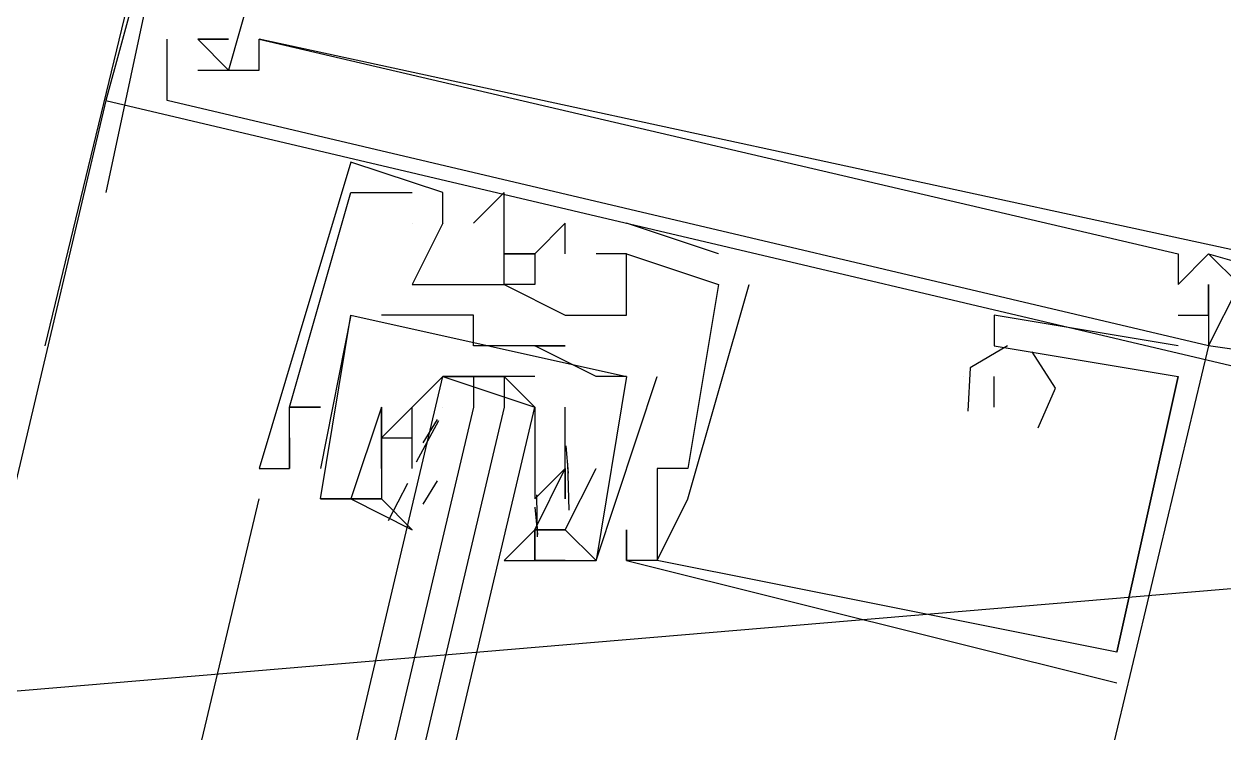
# Model space of a CAD drawing. Header units: feet. Extents: x -84 to 198, y -22 to 181.
# Drawn here: x 134.338 to 134.86, y 105.676 to 105.984 of the extents above; entities that cross this region are included whole.
import ezdxf

# ---------------------------------------------------------------- set-up
doc = ezdxf.new("R2010")
doc.units = ezdxf.units.FT
doc.layers.add('A-AREA-UNIDAD', color=30, linetype='CONTINUOUS')
doc.layers.add('A-LINEA', color=7, linetype='CONTINUOUS')

msp = doc.modelspace()

# ---------------------------------------------------------------- linework, layer by layer
at = {"layer": 'A-AREA-UNIDAD'}
msp.add_lwpolyline([(135.92, 108.3733), (135.328, 105.7778), (134.272, 105.6889), (134.16, 106.0444), (121.52, 108.9778), (121.312, 109.3333), (121.312, 110.2933), (121.6, 111.4133), (114.608, 113.0133)], dxfattribs=at)
at = {"layer": 'A-LINEA'}
for p, q in [((134.4533, 106.2844), (134.3467, 105.8444)), ((134.4533, 106.2844), (134.3467, 105.8444)), ((134.4533, 106.2844), (134.3733, 105.9111)), ((134.4, 105.9511), (134.4, 105.9778)), ((134.4, 105.9778), (134.4, 105.9778)), ((134.4, 105.9511), (134.4, 105.9778)), ((134.4, 105.9778), (134.4, 105.9778)), ((134.4, 105.9511), (134.4, 105.9778)), ((134.4, 105.9778), (134.4, 105.9778)), ((134.4, 105.9511), (134.4, 105.9778)), ((134.4, 105.9778), (134.4, 105.9778)), ((134.4, 105.9511), (134.4, 105.9778)), ((134.4, 105.9778), (134.4, 105.9778)), ((134.4, 105.9511), (134.4, 105.9778)), ((134.4, 105.9778), (134.4, 105.9778)), ((134.4133, 105.9778), (134.4133, 105.9778)), ((134.4133, 105.9778), (134.4133, 105.9778)), ((134.4133, 105.9778), (134.4133, 105.9778)), ((134.4133, 105.9778), (134.4133, 105.9778)), ((134.4133, 105.9778), (134.4133, 105.9778)), ((134.4133, 105.9778), (134.4133, 105.9778)), ((134.4133, 105.9778), (134.4133, 105.9778)), ((134.4133, 105.9778), (134.4133, 105.9778)), ((134.4133, 105.9778), (134.4133, 105.9778)), ((134.4133, 105.9778), (134.4133, 105.9778)), ((134.4133, 105.9778), (134.4133, 105.9778)), ((134.4133, 105.9778), (134.4133, 105.9778)), ((134.4133, 105.9778), (134.4133, 105.9778)), ((134.4133, 105.9778), (134.4133, 105.9778)), ((134.4133, 105.9778), (134.4133, 105.9778)), ((134.4133, 105.9778), (134.4133, 105.9778)), ((134.4133, 105.9778), (134.4133, 105.9778)), ((134.4133, 105.9778), (134.4133, 105.9778)), ((134.4267, 105.9778), (134.4267, 105.9778)), ((134.4267, 105.9778), (134.4267, 105.9778)), ((134.4267, 105.9778), (134.4267, 105.9778)), ((134.4267, 105.9778), (134.4267, 105.9778)), ((134.4267, 105.9778), (134.4267, 105.9778)), ((134.4267, 105.9778), (134.4267, 105.9778)), ((134.44, 105.9778), (134.44, 105.9778)), ((134.44, 105.9778), (134.44, 105.9778)), ((134.44, 105.9778), (134.44, 105.9778)), ((134.44, 105.9778), (134.44, 105.9778)), ((134.44, 105.9778), (134.44, 105.9778)), ((134.44, 105.9778), (134.44, 105.9778)), ((134.44, 105.9778), (134.44, 105.9778)), ((134.44, 105.9778), (134.44, 105.9778)), ((134.44, 105.9778), (134.44, 105.9778)), ((134.44, 105.9778), (134.44, 105.9778)), ((134.44, 105.9778), (134.44, 105.9778)), ((134.44, 105.9778), (134.44, 105.9778)), ((134.4, 105.9644), (134.4, 105.9644)), ((134.4, 105.9644), (134.4, 105.9644)), ((134.4, 105.9644), (134.4, 105.9644)), ((134.4, 105.9644), (134.4, 105.9644)), ((134.4, 105.9644), (134.4, 105.9644)), ((134.4, 105.9644), (134.4, 105.9644)), ((134.4, 105.9644), (134.4, 105.9644)), ((134.4, 105.9644), (134.4, 105.9644)), ((134.4, 105.9644), (134.4, 105.9644)), ((134.4, 105.9644), (134.4, 105.9644)), ((134.4, 105.9644), (134.4, 105.9644)), ((134.4, 105.9644), (134.4, 105.9644)), ((134.4133, 105.9644), (134.4133, 105.9644)), ((134.4133, 105.9644), (134.4133, 105.9644)), ((134.4133, 105.9644), (134.4133, 105.9644)), ((134.4133, 105.9644), (134.4133, 105.9644)), ((134.4133, 105.9644), (134.4133, 105.9644)), ((134.4133, 105.9644), (134.4133, 105.9644)), ((134.4133, 105.9644), (134.4133, 105.9644)), ((134.4133, 105.9644), (134.4133, 105.9644)), ((134.4133, 105.9644), (134.4133, 105.9644)), ((134.4133, 105.9644), (134.4133, 105.9644)), ((134.4133, 105.9644), (134.4133, 105.9644)), ((134.4133, 105.9644), (134.4133, 105.9644)), ((134.4267, 105.9644), (134.4267, 105.9644)), ((134.4267, 105.9644), (134.4267, 105.9644)), ((134.4267, 105.9644), (134.4267, 105.9644)), ((134.4267, 105.9644), (134.4267, 105.9644)), ((134.4267, 105.9644), (134.4267, 105.9644)), ((134.4267, 105.9644), (134.4267, 105.9644)), ((134.44, 105.9644), (134.44, 105.9644)), ((134.44, 105.9644), (134.44, 105.9644)), ((134.44, 105.9644), (134.44, 105.9644)), ((134.44, 105.9644), (134.44, 105.9644)), ((134.44, 105.9644), (134.44, 105.9644)), ((134.44, 105.9644), (134.44, 105.9644)), ((134.3733, 105.9511), (132.6267, 98.5644)), ((134.3733, 105.9511), (134.3733, 105.9511)), ((134.3733, 105.9511), (134.3733, 105.9511)), ((134.3733, 105.9511), (134.3733, 105.9511)), ((134.3733, 105.9511), (134.3733, 105.9511)), ((134.3733, 105.9511), (134.3733, 105.9511)), ((134.3733, 105.9511), (134.3733, 105.9511)), ((134.48, 105.9244), (134.48, 105.9244)), ((134.48, 105.9244), (134.48, 105.9244)), ((134.48, 105.9244), (134.48, 105.9244)), ((134.48, 105.9244), (134.48, 105.9244)), ((134.48, 105.9244), (134.48, 105.9244)), ((134.48, 105.9244), (134.48, 105.9244)), ((134.48, 105.9111), (134.48, 105.9111)), ((134.48, 105.9111), (134.48, 105.9111)), ((134.48, 105.9111), (134.48, 105.9111)), ((134.48, 105.9111), (134.48, 105.9111)), ((134.48, 105.9111), (134.48, 105.9111)), ((134.48, 105.9111), (134.48, 105.9111)), ((134.48, 105.9111), (134.48, 105.9111)), ((134.48, 105.9111), (134.48, 105.9111)), ((134.48, 105.9111), (134.48, 105.9111)), ((134.48, 105.9111), (134.48, 105.9111)), ((134.48, 105.9111), (134.48, 105.9111)), ((134.48, 105.9111), (134.48, 105.9111)), ((134.5067, 105.9111), (134.5067, 105.9111)), ((134.5067, 105.9111), (134.5067, 105.9111)), ((134.5067, 105.9111), (134.5067, 105.9111)), ((134.5067, 105.9111), (134.5067, 105.9111)), ((134.5067, 105.9111), (134.5067, 105.9111)), ((134.5067, 105.9111), (134.5067, 105.9111)), ((134.52, 105.9111), (134.52, 105.9111)), ((134.52, 105.9111), (134.52, 105.9111)), ((134.52, 105.9111), (134.52, 105.9111)), ((134.52, 105.9111), (134.52, 105.9111)), ((134.52, 105.9111), (134.52, 105.9111)), ((134.52, 105.9111), (134.52, 105.9111)), ((134.5467, 105.9111), (134.5467, 105.9111)), ((134.5467, 105.9111), (134.5467, 105.9111)), ((134.5467, 105.9111), (134.5467, 105.9111)), ((134.5467, 105.9111), (134.5467, 105.9111)), ((134.5467, 105.9111), (134.5467, 105.9111)), ((134.5467, 105.9111), (134.5467, 105.9111)), ((134.5067, 105.8978), (134.5067, 105.8978)), ((134.5067, 105.8978), (134.5067, 105.8978)), ((134.5067, 105.8978), (134.5067, 105.8978)), ((134.5067, 105.8978), (134.5067, 105.8978)), ((134.5067, 105.8978), (134.5067, 105.8978)), ((134.5067, 105.8978), (134.5067, 105.8978)), ((134.52, 105.8978), (134.52, 105.8978)), ((134.52, 105.8978), (134.52, 105.8978)), ((134.52, 105.8978), (134.52, 105.8978)), ((134.52, 105.8978), (134.52, 105.8978)), ((134.52, 105.8978), (134.52, 105.8978)), ((134.52, 105.8978), (134.52, 105.8978)), ((134.52, 105.8978), (134.52, 105.8978)), ((134.52, 105.8978), (134.52, 105.8978)), ((134.52, 105.8978), (134.52, 105.8978)), ((134.52, 105.8978), (134.52, 105.8978)), ((134.52, 105.8978), (134.52, 105.8978)), ((134.52, 105.8978), (134.52, 105.8978)), ((134.5333, 105.8978), (134.5333, 105.8978)), ((134.5333, 105.8978), (134.5333, 105.8978)), ((134.5333, 105.8978), (134.5333, 105.8978)), ((134.5333, 105.8978), (134.5333, 105.8978)), ((134.5333, 105.8978), (134.5333, 105.8978)), ((134.5333, 105.8978), (134.5333, 105.8978)), ((134.5733, 105.8978), (134.5733, 105.8978)), ((134.5733, 105.8978), (134.5733, 105.8978)), ((134.5733, 105.8978), (134.5733, 105.8978)), ((134.5733, 105.8978), (134.5733, 105.8978)), ((134.5733, 105.8978), (134.5733, 105.8978)), ((134.5733, 105.8978), (134.5733, 105.8978)), ((134.64, 105.8844), (134.6, 105.8978)), ((134.6, 105.8978), (134.6, 105.8978)), ((134.64, 105.8844), (134.6, 105.8978)), ((134.6, 105.8978), (134.6, 105.8978)), ((134.64, 105.8844), (134.6, 105.8978)), ((134.6, 105.8978), (134.6, 105.8978)), ((134.64, 105.8844), (134.6, 105.8978)), ((134.6, 105.8978), (134.6, 105.8978)), ((134.64, 105.8844), (134.6, 105.8978)), ((134.6, 105.8978), (134.6, 105.8978)), ((134.64, 105.8844), (134.6, 105.8978)), ((134.6, 105.8978), (134.6, 105.8978)), ((134.5467, 105.8844), (134.5467, 105.8844)), ((134.5467, 105.8844), (134.5467, 105.8844)), ((134.5467, 105.8844), (134.5467, 105.8844)), ((134.5467, 105.8844), (134.5467, 105.8844)), ((134.5467, 105.8844), (134.5467, 105.8844)), ((134.5467, 105.8844), (134.5467, 105.8844)), ((134.56, 105.8844), (134.56, 105.8844)), ((134.56, 105.8844), (134.56, 105.8844)), ((134.56, 105.8844), (134.56, 105.8844)), ((134.56, 105.8844), (134.56, 105.8844)), ((134.56, 105.8844), (134.56, 105.8844)), ((134.56, 105.8844), (134.56, 105.8844)), ((134.5733, 105.8844), (134.5733, 105.8844)), ((134.5733, 105.8844), (134.5733, 105.8844)), ((134.5733, 105.8844), (134.5733, 105.8844)), ((134.5733, 105.8844), (134.5733, 105.8844)), ((134.5733, 105.8844), (134.5733, 105.8844)), ((134.5733, 105.8844), (134.5733, 105.8844)), ((134.5867, 105.8844), (134.5867, 105.8844)), ((134.5867, 105.8844), (134.5867, 105.8844)), ((134.5867, 105.8844), (134.5867, 105.8844)), ((134.5867, 105.8844), (134.5867, 105.8844)), ((134.5867, 105.8844), (134.5867, 105.8844)), ((134.5867, 105.8844), (134.5867, 105.8844)), ((134.6, 105.8844), (134.6, 105.8844)), ((134.6, 105.8844), (134.6, 105.8844)), ((134.6, 105.8844), (134.6, 105.8844)), ((134.6, 105.8844), (134.6, 105.8844)), ((134.6, 105.8844), (134.6, 105.8844)), ((134.6, 105.8844), (134.6, 105.8844)), ((134.6, 105.8844), (134.6, 105.8844)), ((134.6, 105.8844), (134.6, 105.8844)), ((134.6, 105.8844), (134.6, 105.8844)), ((134.6, 105.8844), (134.6, 105.8844)), ((134.6, 105.8844), (134.6, 105.8844)), ((134.6, 105.8844), (134.6, 105.8844)), ((134.64, 105.8844), (134.64, 105.8844)), ((134.64, 105.8844), (134.64, 105.8844)), ((134.64, 105.8844), (134.64, 105.8844)), ((134.64, 105.8844), (134.64, 105.8844)), ((134.64, 105.8844), (134.64, 105.8844)), ((134.64, 105.8844), (134.64, 105.8844)), ((134.84, 105.8844), (134.84, 105.8844)), ((134.84, 105.8844), (134.84, 105.8844)), ((134.84, 105.8844), (134.84, 105.8844)), ((134.84, 105.8844), (134.84, 105.8844)), ((134.84, 105.8844), (134.84, 105.8844)), ((134.84, 105.8844), (134.84, 105.8844)), ((134.8533, 105.8844), (134.8533, 105.8844)), ((134.8533, 105.8844), (134.8533, 105.8844)), ((134.8533, 105.8844), (134.8533, 105.8844)), ((134.8533, 105.8844), (134.8533, 105.8844)), ((134.8533, 105.8844), (134.8533, 105.8844)), ((134.8533, 105.8844), (134.8533, 105.8844)), ((134.8533, 105.8844), (134.8533, 105.8844)), ((134.8533, 105.8844), (134.8533, 105.8844)), ((134.8533, 105.8844), (134.8533, 105.8844)), ((134.8533, 105.8844), (134.8533, 105.8844)), ((134.8533, 105.8844), (134.8533, 105.8844)), ((134.8533, 105.8844), (134.8533, 105.8844)), ((134.5067, 105.8711), (134.5067, 105.8711)), ((134.5067, 105.8711), (134.5067, 105.8711)), ((134.5067, 105.8711), (134.5067, 105.8711)), ((134.5067, 105.8711), (134.5067, 105.8711)), ((134.5067, 105.8711), (134.5067, 105.8711)), ((134.5067, 105.8711), (134.5067, 105.8711)), ((134.52, 105.8711), (134.52, 105.8711)), ((134.52, 105.8711), (134.52, 105.8711)), ((134.52, 105.8711), (134.52, 105.8711)), ((134.52, 105.8711), (134.52, 105.8711)), ((134.52, 105.8711), (134.52, 105.8711)), ((134.52, 105.8711), (134.52, 105.8711)), ((134.5467, 105.8711), (134.5467, 105.8711)), ((134.5467, 105.8711), (134.5467, 105.8711)), ((134.5467, 105.8711), (134.5467, 105.8711)), ((134.5467, 105.8711), (134.5467, 105.8711)), ((134.5467, 105.8711), (134.5467, 105.8711)), ((134.5467, 105.8711), (134.5467, 105.8711)), ((134.6267, 105.7778), (134.6533, 105.8711)), ((134.6267, 105.7778), (134.6533, 105.8711)), ((134.6267, 105.7778), (134.6533, 105.8711)), ((134.6267, 105.7778), (134.6533, 105.8711)), ((134.6267, 105.7778), (134.6533, 105.8711)), ((134.6267, 105.7778), (134.6533, 105.8711)), ((134.64, 105.8711), (134.64, 105.8711)), ((134.64, 105.8711), (134.64, 105.8711)), ((134.64, 105.8711), (134.64, 105.8711)), ((134.64, 105.8711), (134.64, 105.8711)), ((134.64, 105.8711), (134.64, 105.8711)), ((134.64, 105.8711), (134.64, 105.8711)), ((134.64, 105.8711), (134.64, 105.8711)), ((134.64, 105.8711), (134.64, 105.8711)), ((134.64, 105.8711), (134.64, 105.8711)), ((134.64, 105.8711), (134.64, 105.8711)), ((134.64, 105.8711), (134.64, 105.8711)), ((134.64, 105.8711), (134.64, 105.8711)), ((134.6533, 105.8711), (134.6533, 105.8711)), ((134.6533, 105.8711), (134.6533, 105.8711)), ((134.6533, 105.8711), (134.6533, 105.8711)), ((134.6533, 105.8711), (134.6533, 105.8711)), ((134.6533, 105.8711), (134.6533, 105.8711)), ((134.6533, 105.8711), (134.6533, 105.8711)), ((134.84, 105.8711), (134.84, 105.8711)), ((134.84, 105.8711), (134.84, 105.8711)), ((134.84, 105.8711), (134.84, 105.8711)), ((134.84, 105.8711), (134.84, 105.8711)), ((134.84, 105.8711), (134.84, 105.8711)), ((134.84, 105.8711), (134.84, 105.8711)), ((134.84, 105.8711), (134.84, 105.8711)), ((134.84, 105.8711), (134.84, 105.8711)), ((134.84, 105.8711), (134.84, 105.8711)), ((134.84, 105.8711), (134.84, 105.8711)), ((134.84, 105.8711), (134.84, 105.8711)), ((134.84, 105.8711), (134.84, 105.8711)), ((134.8533, 105.8711), (134.8533, 105.8711)), ((134.8533, 105.8711), (134.8533, 105.8711)), ((134.8533, 105.8711), (134.8533, 105.8711)), ((134.8533, 105.8711), (134.8533, 105.8711)), ((134.8533, 105.8711), (134.8533, 105.8711)), ((134.8533, 105.8711), (134.8533, 105.8711)), ((134.8533, 105.8711), (134.8533, 105.8711)), ((134.8533, 105.8711), (134.8533, 105.8711)), ((134.8533, 105.8711), (134.8533, 105.8711)), ((134.8533, 105.8711), (134.8533, 105.8711)), ((134.8533, 105.8711), (134.8533, 105.8711)), ((134.8533, 105.8711), (134.8533, 105.8711)), ((134.48, 105.8578), (134.4667, 105.7911)), ((134.48, 105.8578), (134.4667, 105.7911)), ((134.48, 105.8578), (134.4667, 105.7911)), ((134.48, 105.8578), (134.4667, 105.7911)), ((134.48, 105.8578), (134.48, 105.8578)), ((134.48, 105.8578), (134.48, 105.8578)), ((134.48, 105.8578), (134.48, 105.8578)), ((134.48, 105.8578), (134.48, 105.8578)), ((134.4933, 105.8578), (134.4933, 105.8578)), ((134.4933, 105.8578), (134.4933, 105.8578)), ((134.4933, 105.8578), (134.4933, 105.8578)), ((134.4933, 105.8578), (134.4933, 105.8578)), ((134.5067, 105.8578), (134.5067, 105.8578)), ((134.5067, 105.8578), (134.5067, 105.8578)), ((134.5067, 105.8578), (134.5067, 105.8578)), ((134.5067, 105.8578), (134.5067, 105.8578)), ((134.52, 105.8578), (134.52, 105.8578)), ((134.52, 105.8578), (134.52, 105.8578)), ((134.52, 105.8578), (134.52, 105.8578)), ((134.52, 105.8578), (134.52, 105.8578)), ((134.5333, 105.8578), (134.5333, 105.8578)), ((134.5333, 105.8578), (134.5333, 105.8578)), ((134.5333, 105.8578), (134.5333, 105.8578)), ((134.5333, 105.8578), (134.5333, 105.8578)), ((134.5733, 105.8578), (134.5733, 105.8578)), ((134.5733, 105.8578), (134.5733, 105.8578)), ((134.5733, 105.8578), (134.5733, 105.8578)), ((134.5733, 105.8578), (134.5733, 105.8578)), ((134.5733, 105.8578), (134.5733, 105.8578)), ((134.5733, 105.8578), (134.5733, 105.8578)), ((134.6, 105.8578), (134.6, 105.8578)), ((134.6, 105.8578), (134.6, 105.8578)), ((134.6, 105.8578), (134.6, 105.8578)), ((134.6, 105.8578), (134.6, 105.8578)), ((134.6, 105.8578), (134.6, 105.8578)), ((134.6, 105.8578), (134.6, 105.8578)), ((134.76, 105.8578), (134.76, 105.8578)), ((134.76, 105.8578), (134.76, 105.8578)), ((134.76, 105.8578), (134.76, 105.8578)), ((134.76, 105.8578), (134.76, 105.8578)), ((134.76, 105.8578), (134.76, 105.8578)), ((134.76, 105.8578), (134.76, 105.8578)), ((134.84, 105.8578), (134.84, 105.8578)), ((134.84, 105.8578), (134.84, 105.8578)), ((134.84, 105.8578), (134.84, 105.8578)), ((134.84, 105.8578), (134.84, 105.8578)), ((134.84, 105.8578), (134.84, 105.8578)), ((134.84, 105.8578), (134.84, 105.8578)), ((134.8533, 105.8578), (134.8533, 105.8578)), ((134.8533, 105.8578), (134.8533, 105.8578)), ((134.8533, 105.8578), (134.8533, 105.8578)), ((134.8533, 105.8578), (134.8533, 105.8578)), ((134.8533, 105.8578), (134.8533, 105.8578)), ((134.8533, 105.8578), (134.8533, 105.8578)), ((134.5333, 105.8444), (134.5333, 105.8444)), ((134.5333, 105.8444), (134.5333, 105.8444)), ((134.5333, 105.8444), (134.5333, 105.8444)), ((134.5333, 105.8444), (134.5333, 105.8444)), ((134.56, 105.8444), (134.56, 105.8444)), ((134.56, 105.8444), (134.56, 105.8444)), ((134.56, 105.8444), (134.56, 105.8444)), ((134.56, 105.8444), (134.56, 105.8444)), ((134.56, 105.8444), (134.56, 105.8444)), ((134.56, 105.8444), (134.56, 105.8444)), ((134.56, 105.8444), (134.56, 105.8444)), ((134.56, 105.8444), (134.56, 105.8444)), ((134.5733, 105.8444), (134.5733, 105.8444)), ((134.5733, 105.8444), (134.5733, 105.8444)), ((134.5733, 105.8444), (134.5733, 105.8444)), ((134.5733, 105.8444), (134.5733, 105.8444)), ((134.76, 105.8444), (134.76, 105.8444)), ((134.76, 105.8444), (134.76, 105.8444)), ((134.76, 105.8444), (134.76, 105.8444)), ((134.76, 105.8444), (134.76, 105.8444)), ((134.76, 105.8444), (134.76, 105.8444)), ((134.76, 105.8444), (134.76, 105.8444)), ((134.76, 105.8444), (134.76, 105.8444)), ((134.76, 105.8444), (134.76, 105.8444)), ((134.76, 105.8444), (134.76, 105.8444)), ((134.76, 105.8444), (134.76, 105.8444)), ((134.76, 105.8444), (134.76, 105.8444)), ((134.76, 105.8444), (134.76, 105.8444)), ((134.84, 105.8444), (134.84, 105.8444)), ((134.84, 105.8444), (134.84, 105.8444)), ((134.84, 105.8444), (134.84, 105.8444)), ((134.84, 105.8444), (134.84, 105.8444)), ((134.84, 105.8444), (134.84, 105.8444)), ((134.84, 105.8444), (134.84, 105.8444)), ((134.8533, 105.8444), (134.8533, 105.8444)), ((134.8533, 105.8444), (134.8533, 105.8444)), ((134.8533, 105.8444), (134.8533, 105.8444)), ((134.8533, 105.8444), (134.8533, 105.8444)), ((134.8533, 105.8444), (134.8533, 105.8444)), ((134.8533, 105.8444), (134.8533, 105.8444)), ((134.8533, 105.8444), (134.8533, 105.8444)), ((134.8533, 105.8444), (134.8533, 105.8444)), ((134.8533, 105.8444), (134.8533, 105.8444)), ((134.8533, 105.8444), (134.8533, 105.8444)), ((134.8533, 105.8444), (134.8533, 105.8444)), ((134.8533, 105.8444), (134.8533, 105.8444)), ((134.5333, 105.8311), (134.5467, 105.8311)), ((134.5333, 105.8311), (134.5467, 105.8311)), ((134.5867, 105.8311), (134.5867, 105.8311)), ((134.5867, 105.8311), (134.5867, 105.8311)), ((134.5867, 105.8311), (134.5867, 105.8311)), ((134.5867, 105.8311), (134.5867, 105.8311)), ((134.6, 105.8311), (134.6, 105.8311)), ((134.6, 105.8311), (134.6, 105.8311)), ((134.6, 105.8311), (134.6, 105.8311)), ((134.6, 105.8311), (134.6, 105.8311)), ((134.6, 105.8311), (134.6, 105.8311)), ((134.6, 105.8311), (134.6, 105.8311)), ((134.6, 105.8311), (134.6, 105.8311)), ((134.6, 105.8311), (134.6, 105.8311)), ((134.6133, 105.8311), (134.6133, 105.8311)), ((134.6133, 105.8311), (134.6133, 105.8311)), ((134.6133, 105.8311), (134.6133, 105.8311)), ((134.6133, 105.8311), (134.6133, 105.8311)), ((134.7467, 105.8311), (134.7467, 105.8311)), ((134.7467, 105.8311), (134.7467, 105.8311)), ((134.7467, 105.8311), (134.7467, 105.8311)), ((134.7467, 105.8311), (134.7467, 105.8311)), ((134.7467, 105.8311), (134.7467, 105.8311)), ((134.7467, 105.8311), (134.7467, 105.8311)), ((134.7467, 105.8311), (134.7467, 105.8311)), ((134.7467, 105.8311), (134.7467, 105.8311)), ((134.7467, 105.8311), (134.7467, 105.8311)), ((134.7467, 105.8311), (134.7467, 105.8311)), ((134.7467, 105.8311), (134.7467, 105.8311)), ((134.7467, 105.8311), (134.7467, 105.8311)), ((134.76, 105.8311), (134.76, 105.8311)), ((134.76, 105.8311), (134.76, 105.8311)), ((134.76, 105.8311), (134.76, 105.8311)), ((134.76, 105.8311), (134.76, 105.8311)), ((134.76, 105.8311), (134.76, 105.8311)), ((134.76, 105.8311), (134.76, 105.8311)), ((134.8133, 105.7111), (134.84, 105.8311)), ((134.8133, 105.7111), (134.84, 105.8311)), ((134.8133, 105.7111), (134.84, 105.8311)), ((134.8133, 105.7111), (134.84, 105.8311)), ((134.8133, 105.7111), (134.84, 105.8311)), ((134.8133, 105.7111), (134.84, 105.8311)), ((134.84, 105.8311), (134.84, 105.8311)), ((134.84, 105.8311), (134.84, 105.8311)), ((134.84, 105.8311), (134.84, 105.8311)), ((134.84, 105.8311), (134.84, 105.8311)), ((134.84, 105.8311), (134.84, 105.8311)), ((134.84, 105.8311), (134.84, 105.8311)), ((134.84, 105.8311), (134.84, 105.8311)), ((134.84, 105.8311), (134.84, 105.8311)), ((134.84, 105.8311), (134.84, 105.8311)), ((134.84, 105.8311), (134.84, 105.8311)), ((134.84, 105.8311), (134.84, 105.8311)), ((134.84, 105.8311), (134.84, 105.8311)), ((134.4533, 105.8178), (134.4533, 105.8178)), ((134.4533, 105.8178), (134.4533, 105.8178)), ((134.4533, 105.8178), (134.4533, 105.8178)), ((134.4533, 105.8178), (134.4533, 105.8178)), ((134.4533, 105.8178), (134.4533, 105.8178)), ((134.4533, 105.8178), (134.4533, 105.8178)), ((134.4533, 105.8178), (134.4533, 105.8178)), ((134.4533, 105.8178), (134.4533, 105.8178)), ((134.4533, 105.8178), (134.4533, 105.8178)), ((134.4533, 105.8178), (134.4533, 105.8178)), ((134.4533, 105.8178), (134.4533, 105.8178)), ((134.4533, 105.8178), (134.4533, 105.8178)), ((134.4533, 105.8178), (134.4533, 105.8178)), ((134.4533, 105.8178), (134.4533, 105.8178)), ((134.4533, 105.8178), (134.4533, 105.8178)), ((134.4533, 105.8178), (134.4533, 105.8178)), ((134.4533, 105.8178), (134.4533, 105.8178)), ((134.4533, 105.8178), (134.4533, 105.8178)), ((134.4667, 105.8178), (134.4667, 105.8178)), ((134.4667, 105.8178), (134.4667, 105.8178)), ((134.4667, 105.8178), (134.4667, 105.8178)), ((134.4667, 105.8178), (134.4667, 105.8178)), ((134.4667, 105.8178), (134.4667, 105.8178)), ((134.4667, 105.8178), (134.4667, 105.8178)), ((134.4667, 105.8178), (134.4667, 105.8178)), ((134.4667, 105.8178), (134.4667, 105.8178)), ((134.4667, 105.8178), (134.4667, 105.8178)), ((134.4667, 105.8178), (134.4667, 105.8178)), ((134.4667, 105.8178), (134.4667, 105.8178)), ((134.4667, 105.8178), (134.4667, 105.8178)), ((134.4933, 105.8178), (134.4933, 105.8178)), ((134.4933, 105.8178), (134.4933, 105.8178)), ((134.4933, 105.8178), (134.4933, 105.8178)), ((134.4933, 105.8178), (134.4933, 105.8178)), ((134.4933, 105.8178), (134.4933, 105.8178)), ((134.4933, 105.8178), (134.4933, 105.8178)), ((134.4933, 105.8178), (134.4933, 105.8178)), ((134.4933, 105.8178), (134.4933, 105.8178)), ((134.52, 105.8178), (134.52, 105.8178)), ((134.52, 105.8178), (134.52, 105.8178)), ((134.56, 105.8178), (134.56, 105.8178)), ((134.56, 105.8178), (134.56, 105.8178)), ((134.76, 105.8178), (134.76, 105.8178)), ((134.76, 105.8178), (134.76, 105.8178)), ((134.76, 105.8178), (134.76, 105.8178)), ((134.76, 105.8178), (134.76, 105.8178)), ((134.76, 105.8178), (134.76, 105.8178)), ((134.76, 105.8178), (134.76, 105.8178)), ((134.5086, 105.7939), (134.5183, 105.8119)), ((134.5086, 105.7939), (134.5183, 105.8119)), ((134.5115, 105.8022), (134.5177, 105.8124)), ((134.5115, 105.8022), (134.5177, 105.8124)), ((134.4533, 105.8044), (134.4533, 105.8044)), ((134.4533, 105.8044), (134.4533, 105.8044)), ((134.4533, 105.8044), (134.4533, 105.8044)), ((134.4533, 105.8044), (134.4533, 105.8044)), ((134.4533, 105.8044), (134.4533, 105.8044)), ((134.4533, 105.8044), (134.4533, 105.8044)), ((134.4933, 105.8044), (134.4933, 105.8044)), ((134.4933, 105.8044), (134.4933, 105.8044)), ((134.4933, 105.8044), (134.4933, 105.8044)), ((134.4933, 105.8044), (134.4933, 105.8044)), ((134.4933, 105.8044), (134.4933, 105.8044)), ((134.4933, 105.8044), (134.4933, 105.8044)), ((134.4933, 105.8044), (134.4933, 105.8044)), ((134.4933, 105.8044), (134.4933, 105.8044)), ((134.5067, 105.8044), (134.5067, 105.8044)), ((134.5067, 105.7911), (134.5067, 105.8044)), ((134.5067, 105.8044), (134.5067, 105.8044)), ((134.5067, 105.8044), (134.5067, 105.8044)), ((134.5067, 105.7911), (134.5067, 105.8044)), ((134.5067, 105.8044), (134.5067, 105.8044)), ((134.56, 105.8044), (134.56, 105.8044)), ((134.56, 105.8044), (134.56, 105.8044)), ((134.5735, 105.8009), (134.5745, 105.7891)), ((134.5735, 105.8009), (134.5745, 105.7891)), ((134.5742, 105.7934), (134.5748, 105.773)), ((134.5742, 105.7934), (134.5748, 105.773)), ((134.44, 105.7911), (134.44, 105.7911)), ((134.44, 105.7911), (134.44, 105.7911)), ((134.44, 105.7911), (134.44, 105.7911)), ((134.44, 105.7911), (134.44, 105.7911)), ((134.44, 105.7911), (134.44, 105.7911)), ((134.44, 105.7911), (134.44, 105.7911)), ((134.4533, 105.7911), (134.4533, 105.7911)), ((134.4533, 105.7911), (134.4533, 105.7911)), ((134.4533, 105.7911), (134.4533, 105.7911)), ((134.4533, 105.7911), (134.4533, 105.7911)), ((134.4533, 105.7911), (134.4533, 105.7911)), ((134.4533, 105.7911), (134.4533, 105.7911)), ((134.4533, 105.7911), (134.4533, 105.7911)), ((134.4533, 105.7911), (134.4533, 105.7911)), ((134.4533, 105.7911), (134.4533, 105.7911)), ((134.4533, 105.7911), (134.4533, 105.7911)), ((134.4533, 105.7911), (134.4533, 105.7911)), ((134.4533, 105.7911), (134.4533, 105.7911)), ((134.4667, 105.7911), (134.4667, 105.7911)), ((134.4667, 105.7911), (134.4667, 105.7911)), ((134.4667, 105.7911), (134.4667, 105.7911)), ((134.4667, 105.7911), (134.4667, 105.7911)), ((134.4933, 105.7911), (134.4933, 105.7911)), ((134.4933, 105.7911), (134.4933, 105.7911)), ((134.4933, 105.7911), (134.4933, 105.7911)), ((134.4933, 105.7911), (134.4933, 105.7911)), ((134.5067, 105.7911), (134.5067, 105.7911)), ((134.5067, 105.7911), (134.5067, 105.7911)), ((134.5067, 105.7911), (134.5067, 105.7911)), ((134.5067, 105.7911), (134.5067, 105.7911)), ((134.5067, 105.7911), (134.5067, 105.7911)), ((134.5067, 105.7911), (134.5067, 105.7911)), ((134.56, 105.7911), (134.56, 105.7778)), ((134.56, 105.7911), (134.56, 105.7911)), ((134.56, 105.7911), (134.56, 105.7778)), ((134.56, 105.7911), (134.56, 105.7911)), ((134.5733, 105.7911), (134.5733, 105.7911)), ((134.5733, 105.7911), (134.5733, 105.7911)), ((134.5733, 105.7911), (134.5733, 105.7911)), ((134.5733, 105.7911), (134.5733, 105.7911)), ((134.5733, 105.7911), (134.5733, 105.7911)), ((134.5733, 105.7911), (134.5733, 105.7911)), ((134.5733, 105.7911), (134.5733, 105.7911)), ((134.5733, 105.7911), (134.5733, 105.7911)), ((134.5867, 105.7911), (134.5867, 105.7911)), ((134.5867, 105.7911), (134.5867, 105.7911)), ((134.5867, 105.7911), (134.5867, 105.7911)), ((134.5867, 105.7911), (134.5867, 105.7911)), ((134.6133, 105.7911), (134.6133, 105.7911)), ((134.6133, 105.7911), (134.6133, 105.7911)), ((134.6133, 105.7911), (134.6133, 105.7911)), ((134.6133, 105.7911), (134.6133, 105.7911)), ((134.6133, 105.7911), (134.6133, 105.7911)), ((134.6133, 105.7911), (134.6133, 105.7911)), ((134.6267, 105.7911), (134.6267, 105.7911)), ((134.6267, 105.7911), (134.6267, 105.7911)), ((134.6267, 105.7911), (134.6267, 105.7911)), ((134.6267, 105.7911), (134.6267, 105.7911)), ((134.6267, 105.7911), (134.6267, 105.7911)), ((134.6267, 105.7911), (134.6267, 105.7911)), ((134.6267, 105.7911), (134.6267, 105.7911)), ((134.6267, 105.7911), (134.6267, 105.7911)), ((134.6267, 105.7911), (134.6267, 105.7911)), ((134.6267, 105.7911), (134.6267, 105.7911)), ((134.6267, 105.7911), (134.6267, 105.7911)), ((134.6267, 105.7911), (134.6267, 105.7911)), ((134.4964, 105.7685), (134.5048, 105.7847)), ((134.4964, 105.7685), (134.5048, 105.7847)), ((134.5115, 105.7755), (134.5177, 105.7857)), ((134.5115, 105.7755), (134.5177, 105.7857)), ((134.0533, 104.1511), (134.44, 105.7778)), ((134.0533, 104.1511), (134.44, 105.7778)), ((134.4667, 105.7778), (134.4933, 105.7778)), ((134.4667, 105.7778), (134.4667, 105.7778)), ((134.4667, 105.7778), (134.4667, 105.7778)), ((134.4667, 105.7778), (134.4933, 105.7778)), ((134.4667, 105.7778), (134.4667, 105.7778)), ((134.4667, 105.7778), (134.4667, 105.7778)), ((134.4667, 105.7778), (134.4933, 105.7778)), ((134.4667, 105.7778), (134.4667, 105.7778)), ((134.4667, 105.7778), (134.4667, 105.7778)), ((134.4667, 105.7778), (134.4933, 105.7778)), ((134.4667, 105.7778), (134.4667, 105.7778)), ((134.4667, 105.7778), (134.4667, 105.7778)), ((134.48, 105.7778), (134.48, 105.7778)), ((134.48, 105.7778), (134.48, 105.7778)), ((134.48, 105.7778), (134.48, 105.7778)), ((134.48, 105.7778), (134.48, 105.7778)), ((134.4933, 105.7778), (134.4933, 105.7778)), ((134.4933, 105.7778), (134.4933, 105.7778)), ((134.4933, 105.7778), (134.4933, 105.7778)), ((134.4933, 105.7778), (134.4933, 105.7778)), ((134.5067, 105.7778), (134.5067, 105.7778)), ((134.5067, 105.7778), (134.5067, 105.7778)), ((134.56, 105.7778), (134.56, 105.7778)), ((134.56, 105.7778), (134.56, 105.7778)), ((134.56, 105.7778), (134.56, 105.7778)), ((134.56, 105.7778), (134.56, 105.7778)), ((134.5608, 105.7796), (134.561, 105.7613)), ((134.5608, 105.7796), (134.561, 105.7613)), ((134.5733, 105.7778), (134.5733, 105.7778)), ((134.5733, 105.7778), (134.5733, 105.7778)), ((134.5733, 105.7778), (134.5733, 105.7778)), ((134.5733, 105.7778), (134.5733, 105.7778)), ((134.6133, 105.7778), (134.6133, 105.7778)), ((134.6133, 105.7778), (134.6133, 105.7778)), ((134.6133, 105.7778), (134.6133, 105.7778)), ((134.6133, 105.7778), (134.6133, 105.7778)), ((134.6133, 105.7778), (134.6133, 105.7778)), ((134.6133, 105.7778), (134.6133, 105.7778)), ((134.6267, 105.7778), (134.6267, 105.7778)), ((134.6267, 105.7778), (134.6267, 105.7778)), ((134.6267, 105.7778), (134.6267, 105.7778)), ((134.6267, 105.7778), (134.6267, 105.7778)), ((134.6267, 105.7778), (134.6267, 105.7778)), ((134.6267, 105.7778), (134.6267, 105.7778)), ((134.5601, 105.7743), (134.5612, 105.7624)), ((134.5601, 105.7743), (134.5612, 105.7624)), ((134.5467, 105.7644), (134.5467, 105.7644)), ((134.5467, 105.7644), (134.5467, 105.7644)), ((134.56, 105.7644), (134.56, 105.7644)), ((134.56, 105.7644), (134.56, 105.7644)), ((134.56, 105.7644), (134.56, 105.7644)), ((134.56, 105.7644), (134.56, 105.7644)), ((134.5733, 105.7644), (134.5733, 105.7644)), ((134.5733, 105.7644), (134.5733, 105.7644)), ((134.5733, 105.7644), (134.5733, 105.7644)), ((134.5733, 105.7644), (134.5733, 105.7644)), ((134.6, 105.7644), (134.6, 105.7644)), ((134.6, 105.7644), (134.6, 105.7644)), ((134.6, 105.7644), (134.6, 105.7644)), ((134.6, 105.7644), (134.6, 105.7644)), ((134.6, 105.7644), (134.6, 105.7644)), ((134.6, 105.7644), (134.6, 105.7644)), ((134.56, 105.7511), (134.56, 105.7511)), ((134.56, 105.7511), (134.56, 105.7511)), ((134.56, 105.7511), (134.56, 105.7511)), ((134.56, 105.7511), (134.56, 105.7511)), ((134.5867, 105.7511), (134.5867, 105.7511)), ((134.5867, 105.7511), (134.5867, 105.7511)), ((134.5867, 105.7511), (134.5867, 105.7511)), ((134.5867, 105.7511), (134.5867, 105.7511)), ((134.5867, 105.7511), (134.5867, 105.7511)), ((134.5867, 105.7511), (134.5867, 105.7511)), ((134.5867, 105.7511), (134.5867, 105.7511)), ((134.5867, 105.7511), (134.5867, 105.7511)), ((134.6, 105.7511), (134.6, 105.7511)), ((134.6, 105.7511), (134.6, 105.7511)), ((134.6, 105.7511), (134.6, 105.7511)), ((134.6, 105.7511), (134.6, 105.7511)), ((134.6, 105.7511), (134.6, 105.7511)), ((134.6, 105.7511), (134.6, 105.7511)), ((134.6, 105.7511), (134.6, 105.7511)), ((134.6, 105.7511), (134.6, 105.7511)), ((134.6, 105.7511), (134.6, 105.7511)), ((134.6, 105.7511), (134.6, 105.7511)), ((134.6, 105.7511), (134.6, 105.7511)), ((134.6, 105.7511), (134.6, 105.7511)), ((134.6133, 105.7511), (134.6133, 105.7511)), ((134.6133, 105.7511), (134.6133, 105.7511)), ((134.6133, 105.7511), (134.6133, 105.7511)), ((134.6133, 105.7511), (134.6133, 105.7511)), ((134.6133, 105.7511), (134.6133, 105.7511)), ((134.6133, 105.7511), (134.6133, 105.7511)), ((134.6133, 105.7511), (134.6133, 105.7511)), ((134.6133, 105.7511), (134.6133, 105.7511)), ((134.6133, 105.7511), (134.6133, 105.7511)), ((134.6133, 105.7511), (134.6133, 105.7511)), ((134.6133, 105.7511), (134.6133, 105.7511)), ((134.6133, 105.7511), (134.6133, 105.7511)), ((134.8133, 105.7111), (134.8133, 105.7111)), ((134.8133, 105.7111), (134.8133, 105.7111)), ((134.8133, 105.7111), (134.8133, 105.7111)), ((134.8133, 105.7111), (134.8133, 105.7111)), ((134.8133, 105.7111), (134.8133, 105.7111)), ((134.8133, 105.7111), (134.8133, 105.7111)), ((134.8133, 105.7111), (134.8133, 105.7111)), ((134.8133, 105.7111), (134.8133, 105.7111)), ((134.8133, 105.7111), (134.8133, 105.7111)), ((134.8133, 105.7111), (134.8133, 105.7111)), ((134.8133, 105.7111), (134.8133, 105.7111)), ((134.8133, 105.7111), (134.8133, 105.7111)), ((134.8133, 105.6978), (134.8133, 105.6978)), ((134.8133, 105.6978), (134.8133, 105.6978)), ((134.8133, 105.6978), (134.8133, 105.6978)), ((134.8133, 105.6978), (134.8133, 105.6978)), ((134.8133, 105.6978), (134.8133, 105.6978)), ((134.8133, 105.6978), (134.8133, 105.6978))]:
    msp.add_line(p, q, dxfattribs=at)
for points in [[(134.4133, 106.0978), (134.3733, 105.9511), (135.0533, 105.7911), (135.0533, 105.8044), (135.0533, 105.8044)], [(134.4133, 106.0978), (134.3733, 105.9511), (135.0533, 105.7911), (135.0533, 105.8044), (135.0533, 105.8044)], [(134.4133, 106.0978), (134.3733, 105.9511), (135.0533, 105.7911), (135.0533, 105.8044), (135.0533, 105.8044)], [(134.4133, 106.0978), (134.3733, 105.9511), (135.0533, 105.7911), (135.0533, 105.8044), (135.0533, 105.8044)], [(134.4133, 106.0978), (134.3733, 105.9511), (135.0533, 105.7911), (135.0533, 105.8044), (135.0533, 105.8044)], [(134.4133, 106.0978), (134.3733, 105.9511), (135.0533, 105.7911), (135.0533, 105.8044), (135.0533, 105.8044)], [(134.4533, 106.0578), (134.4267, 105.9644), (134.4133, 105.9778)], [(134.4533, 106.0578), (134.4267, 105.9644), (134.4133, 105.9778)], [(134.4533, 106.0578), (134.4267, 105.9644), (134.4133, 105.9778)], [(134.4533, 106.0578), (134.4267, 105.9644), (134.4133, 105.9778)], [(134.4533, 106.0578), (134.4267, 105.9644), (134.4133, 105.9778)], [(134.4533, 106.0578), (134.4267, 105.9644), (134.4133, 105.9778)], [(134.4133, 105.9644), (134.44, 105.9644), (134.44, 105.9778), (134.84, 105.8844), (134.84, 105.8711)], [(134.4133, 105.9778), (134.4267, 105.9778), (134.4133, 105.9778)], [(134.4133, 105.9644), (134.44, 105.9644), (134.44, 105.9778), (134.84, 105.8844), (134.84, 105.8711)], [(134.4133, 105.9778), (134.4267, 105.9778), (134.4133, 105.9778)], [(134.4133, 105.9644), (134.44, 105.9644), (134.44, 105.9778), (134.84, 105.8844), (134.84, 105.8711)], [(134.4133, 105.9778), (134.4267, 105.9778), (134.4133, 105.9778)], [(134.4133, 105.9644), (134.44, 105.9644), (134.44, 105.9778), (134.84, 105.8844), (134.84, 105.8711)], [(134.4133, 105.9778), (134.4267, 105.9778), (134.4133, 105.9778)], [(134.4133, 105.9644), (134.44, 105.9644), (134.44, 105.9778), (134.84, 105.8844), (134.84, 105.8711)], [(134.4133, 105.9778), (134.4267, 105.9778), (134.4133, 105.9778)], [(134.4133, 105.9644), (134.44, 105.9644), (134.44, 105.9778), (134.84, 105.8844), (134.84, 105.8711)], [(134.4133, 105.9778), (134.4267, 105.9778), (134.4133, 105.9778)], [(134.9467, 105.8311), (134.9467, 105.8578), (134.9467, 105.8711), (134.96, 105.9378), (134.9733, 105.9378), (134.96, 105.9511), (134.96, 105.9511), (134.9333, 105.8711), (134.44, 105.9778)], [(134.9467, 105.8311), (134.9467, 105.8578), (134.9467, 105.8711), (134.96, 105.9378), (134.9733, 105.9378), (134.96, 105.9511), (134.96, 105.9511), (134.9333, 105.8711), (134.44, 105.9778)], [(134.9467, 105.8311), (134.9467, 105.8578), (134.9467, 105.8711), (134.96, 105.9378), (134.9733, 105.9378), (134.96, 105.9511), (134.96, 105.9511), (134.9333, 105.8711), (134.44, 105.9778)], [(134.9467, 105.8311), (134.9467, 105.8578), (134.9467, 105.8711), (134.96, 105.9378), (134.9733, 105.9378), (134.96, 105.9511), (134.96, 105.9511), (134.9333, 105.8711), (134.44, 105.9778)], [(134.9467, 105.8311), (134.9467, 105.8578), (134.9467, 105.8711), (134.96, 105.9378), (134.9733, 105.9378), (134.96, 105.9511), (134.96, 105.9511), (134.9333, 105.8711), (134.44, 105.9778)], [(134.9467, 105.8311), (134.9467, 105.8578), (134.9467, 105.8711), (134.96, 105.9378), (134.9733, 105.9378), (134.96, 105.9511), (134.96, 105.9511), (134.9333, 105.8711), (134.44, 105.9778)], [(134.8533, 105.8711), (134.8533, 105.8444), (134.4, 105.9511)], [(134.8533, 105.8711), (134.8533, 105.8444), (134.4, 105.9511)], [(134.8533, 105.8711), (134.8533, 105.8444), (134.4, 105.9511)], [(134.8533, 105.8711), (134.8533, 105.8444), (134.4, 105.9511)], [(134.8533, 105.8711), (134.8533, 105.8444), (134.4, 105.9511)], [(134.8533, 105.8711), (134.8533, 105.8444), (134.4, 105.9511)], [(134.48, 105.9244), (134.44, 105.7911), (134.4533, 105.7911), (134.4533, 105.8044), (134.4533, 105.7911), (134.4533, 105.8178), (134.4667, 105.8178), (134.4533, 105.8178), (134.4667, 105.8178), (134.4533, 105.8178), (134.48, 105.9111), (134.5067, 105.9111)], [(134.48, 105.9244), (134.44, 105.7911), (134.4533, 105.7911), (134.4533, 105.8044), (134.4533, 105.7911), (134.4533, 105.8178), (134.4667, 105.8178), (134.4533, 105.8178), (134.4667, 105.8178), (134.4533, 105.8178), (134.48, 105.9111), (134.5067, 105.9111)], [(134.48, 105.9244), (134.44, 105.7911), (134.4533, 105.7911), (134.4533, 105.8044), (134.4533, 105.7911), (134.4533, 105.8178), (134.4667, 105.8178), (134.4533, 105.8178), (134.4667, 105.8178), (134.4533, 105.8178), (134.48, 105.9111), (134.5067, 105.9111)], [(134.48, 105.9244), (134.44, 105.7911), (134.4533, 105.7911), (134.4533, 105.8044), (134.4533, 105.7911), (134.4533, 105.8178), (134.4667, 105.8178), (134.4533, 105.8178), (134.4667, 105.8178), (134.4533, 105.8178), (134.48, 105.9111), (134.5067, 105.9111)], [(134.48, 105.9244), (134.44, 105.7911), (134.4533, 105.7911), (134.4533, 105.8044), (134.4533, 105.7911), (134.4533, 105.8178), (134.4667, 105.8178), (134.4533, 105.8178), (134.4667, 105.8178), (134.4533, 105.8178), (134.48, 105.9111), (134.5067, 105.9111)], [(134.48, 105.9244), (134.44, 105.7911), (134.4533, 105.7911), (134.4533, 105.8044), (134.4533, 105.7911), (134.4533, 105.8178), (134.4667, 105.8178), (134.4533, 105.8178), (134.4667, 105.8178), (134.4533, 105.8178), (134.48, 105.9111), (134.5067, 105.9111)], [(134.52, 105.8978), (134.52, 105.9111), (134.52, 105.9111), (134.48, 105.9244)], [(134.52, 105.8978), (134.52, 105.9111), (134.52, 105.9111), (134.48, 105.9244)], [(134.52, 105.8978), (134.52, 105.9111), (134.52, 105.9111), (134.48, 105.9244)], [(134.52, 105.8978), (134.52, 105.9111), (134.52, 105.9111), (134.48, 105.9244)], [(134.52, 105.8978), (134.52, 105.9111), (134.52, 105.9111), (134.48, 105.9244)], [(134.52, 105.8978), (134.52, 105.9111), (134.52, 105.9111), (134.48, 105.9244)], [(134.5467, 105.8844), (134.5467, 105.9111), (134.5333, 105.8978), (134.5333, 105.8978)], [(134.5467, 105.8844), (134.5467, 105.9111), (134.5333, 105.8978), (134.5333, 105.8978)], [(134.5467, 105.8844), (134.5467, 105.9111), (134.5333, 105.8978), (134.5333, 105.8978)], [(134.5467, 105.8844), (134.5467, 105.9111), (134.5333, 105.8978), (134.5333, 105.8978)], [(134.5467, 105.8844), (134.5467, 105.9111), (134.5333, 105.8978), (134.5333, 105.8978)], [(134.5467, 105.8844), (134.5467, 105.9111), (134.5333, 105.8978), (134.5333, 105.8978)], [(134.52, 105.8978), (134.5067, 105.8711), (134.52, 105.8711), (134.5467, 105.8711), (134.5733, 105.8578), (134.6, 105.8578), (134.6, 105.8844), (134.64, 105.8711), (134.6267, 105.7911), (134.6133, 105.7911), (134.6133, 105.7778), (134.6133, 105.7511), (134.6, 105.7511), (134.6, 105.7644), (134.6, 105.7511), (134.8133, 105.6978)], [(134.52, 105.8978), (134.5067, 105.8711), (134.52, 105.8711), (134.5467, 105.8711), (134.5733, 105.8578), (134.6, 105.8578), (134.6, 105.8844), (134.64, 105.8711), (134.6267, 105.7911), (134.6133, 105.7911), (134.6133, 105.7778), (134.6133, 105.7511), (134.6, 105.7511), (134.6, 105.7644), (134.6, 105.7511), (134.8133, 105.6978)], [(134.52, 105.8978), (134.5067, 105.8711), (134.52, 105.8711), (134.5467, 105.8711), (134.5733, 105.8578), (134.6, 105.8578), (134.6, 105.8844), (134.64, 105.8711), (134.6267, 105.7911), (134.6133, 105.7911), (134.6133, 105.7778), (134.6133, 105.7511), (134.6, 105.7511), (134.6, 105.7644), (134.6, 105.7511), (134.8133, 105.6978)], [(134.52, 105.8978), (134.5067, 105.8711), (134.52, 105.8711), (134.5467, 105.8711), (134.5733, 105.8578), (134.6, 105.8578), (134.6, 105.8844), (134.64, 105.8711), (134.6267, 105.7911), (134.6133, 105.7911), (134.6133, 105.7778), (134.6133, 105.7511), (134.6, 105.7511), (134.6, 105.7644), (134.6, 105.7511), (134.8133, 105.6978)], [(134.52, 105.8978), (134.5067, 105.8711), (134.52, 105.8711), (134.5467, 105.8711), (134.5733, 105.8578), (134.6, 105.8578), (134.6, 105.8844), (134.64, 105.8711), (134.6267, 105.7911), (134.6133, 105.7911), (134.6133, 105.7778), (134.6133, 105.7511), (134.6, 105.7511), (134.6, 105.7644), (134.6, 105.7511), (134.8133, 105.6978)], [(134.52, 105.8978), (134.5067, 105.8711), (134.52, 105.8711), (134.5467, 105.8711), (134.5733, 105.8578), (134.6, 105.8578), (134.6, 105.8844), (134.64, 105.8711), (134.6267, 105.7911), (134.6133, 105.7911), (134.6133, 105.7778), (134.6133, 105.7511), (134.6, 105.7511), (134.6, 105.7644), (134.6, 105.7511), (134.8133, 105.6978)], [(134.5733, 105.8844), (134.5733, 105.8978), (134.56, 105.8844), (134.56, 105.8844)], [(134.5733, 105.8844), (134.5733, 105.8978), (134.56, 105.8844), (134.56, 105.8844)], [(134.5733, 105.8844), (134.5733, 105.8978), (134.56, 105.8844), (134.56, 105.8844)], [(134.5733, 105.8844), (134.5733, 105.8978), (134.56, 105.8844), (134.56, 105.8844)], [(134.5733, 105.8844), (134.5733, 105.8978), (134.56, 105.8844), (134.56, 105.8844)], [(134.5733, 105.8844), (134.5733, 105.8978), (134.56, 105.8844), (134.56, 105.8844)], [(134.56, 105.8711), (134.5467, 105.8711), (134.5467, 105.8844), (134.56, 105.8844), (134.56, 105.8711), (134.5467, 105.8711), (134.5467, 105.8844), (134.56, 105.8844), (134.5467, 105.8844), (134.56, 105.8844)], [(134.56, 105.8711), (134.5467, 105.8711), (134.5467, 105.8844), (134.56, 105.8844), (134.56, 105.8711), (134.5467, 105.8711), (134.5467, 105.8844), (134.56, 105.8844), (134.5467, 105.8844), (134.56, 105.8844)], [(134.56, 105.8711), (134.5467, 105.8711), (134.5467, 105.8844), (134.56, 105.8844), (134.56, 105.8711), (134.5467, 105.8711), (134.5467, 105.8844), (134.56, 105.8844), (134.5467, 105.8844), (134.56, 105.8844)], [(134.56, 105.8711), (134.5467, 105.8711), (134.5467, 105.8844), (134.56, 105.8844), (134.56, 105.8711), (134.5467, 105.8711), (134.5467, 105.8844), (134.56, 105.8844), (134.5467, 105.8844), (134.56, 105.8844)], [(134.56, 105.8711), (134.5467, 105.8711), (134.5467, 105.8844), (134.56, 105.8844), (134.56, 105.8711), (134.5467, 105.8711), (134.5467, 105.8844), (134.56, 105.8844), (134.5467, 105.8844), (134.56, 105.8844)], [(134.56, 105.8711), (134.5467, 105.8711), (134.5467, 105.8844), (134.56, 105.8844), (134.56, 105.8711), (134.5467, 105.8711), (134.5467, 105.8844), (134.56, 105.8844), (134.5467, 105.8844), (134.56, 105.8844)], [(134.6, 105.8844), (134.6, 105.8844), (134.5867, 105.8844), (134.5867, 105.8844)], [(134.6, 105.8844), (134.6, 105.8844), (134.5867, 105.8844), (134.5867, 105.8844)], [(134.6, 105.8844), (134.6, 105.8844), (134.5867, 105.8844), (134.5867, 105.8844)], [(134.6, 105.8844), (134.6, 105.8844), (134.5867, 105.8844), (134.5867, 105.8844)], [(134.6, 105.8844), (134.6, 105.8844), (134.5867, 105.8844), (134.5867, 105.8844)], [(134.6, 105.8844), (134.6, 105.8844), (134.5867, 105.8844), (134.5867, 105.8844)], [(134.84, 105.8711), (134.8533, 105.8844), (134.9467, 105.8578)], [(134.84, 105.8711), (134.8533, 105.8844), (134.9467, 105.8578)], [(134.84, 105.8711), (134.8533, 105.8844), (134.9467, 105.8578)], [(134.84, 105.8711), (134.8533, 105.8844), (134.9467, 105.8578)], [(134.84, 105.8711), (134.8533, 105.8844), (134.9467, 105.8578)], [(134.84, 105.8711), (134.8533, 105.8844), (134.9467, 105.8578)], [(134.96, 105.8844), (134.9467, 105.8311), (134.8533, 105.8444), (134.8667, 105.8711), (134.8533, 105.8844)], [(134.96, 105.8844), (134.9467, 105.8311), (134.8533, 105.8444), (134.8667, 105.8711), (134.8533, 105.8844)], [(134.96, 105.8844), (134.9467, 105.8311), (134.8533, 105.8444), (134.8667, 105.8711), (134.8533, 105.8844)], [(134.96, 105.8844), (134.9467, 105.8311), (134.8533, 105.8444), (134.8667, 105.8711), (134.8533, 105.8844)], [(134.96, 105.8844), (134.9467, 105.8311), (134.8533, 105.8444), (134.8667, 105.8711), (134.8533, 105.8844)], [(134.96, 105.8844), (134.9467, 105.8311), (134.8533, 105.8444), (134.8667, 105.8711), (134.8533, 105.8844)], [(134.84, 105.8578), (134.8533, 105.8578), (134.8533, 105.8711)], [(134.84, 105.8578), (134.8533, 105.8578), (134.8533, 105.8711)], [(134.84, 105.8578), (134.8533, 105.8578), (134.8533, 105.8711)], [(134.84, 105.8578), (134.8533, 105.8578), (134.8533, 105.8711)], [(134.84, 105.8578), (134.8533, 105.8578), (134.8533, 105.8711)], [(134.84, 105.8578), (134.8533, 105.8578), (134.8533, 105.8711)], [(134.4933, 105.8178), (134.48, 105.7778), (134.4667, 105.7778), (134.48, 105.8578)], [(134.4933, 105.8178), (134.48, 105.7778), (134.4667, 105.7778), (134.48, 105.8578)], [(134.4933, 105.8178), (134.48, 105.7778), (134.4667, 105.7778), (134.48, 105.8578)], [(134.4933, 105.8178), (134.48, 105.7778), (134.4667, 105.7778), (134.48, 105.8578)], [(134.48, 105.8578), (134.6, 105.8311), (134.5867, 105.7511), (134.5733, 105.7644), (134.5867, 105.7911)], [(134.48, 105.8578), (134.6, 105.8311), (134.5867, 105.7511), (134.5733, 105.7644), (134.5867, 105.7911)], [(134.48, 105.8578), (134.6, 105.8311), (134.5867, 105.7511), (134.5733, 105.7644), (134.5867, 105.7911)], [(134.48, 105.8578), (134.6, 105.8311), (134.5867, 105.7511), (134.5733, 105.7644), (134.5867, 105.7911)], [(134.6, 105.8311), (134.5867, 105.8311), (134.56, 105.8444), (134.5733, 105.8444), (134.56, 105.8444), (134.5333, 105.8444), (134.5333, 105.8578), (134.52, 105.8578), (134.5067, 105.8578), (134.4933, 105.8578)], [(134.6, 105.8311), (134.5867, 105.8311), (134.56, 105.8444), (134.5733, 105.8444), (134.56, 105.8444), (134.5333, 105.8444), (134.5333, 105.8578), (134.52, 105.8578), (134.5067, 105.8578), (134.4933, 105.8578)], [(134.6, 105.8311), (134.5867, 105.8311), (134.56, 105.8444), (134.5733, 105.8444), (134.56, 105.8444), (134.5333, 105.8444), (134.5333, 105.8578), (134.52, 105.8578), (134.5067, 105.8578), (134.4933, 105.8578)], [(134.6, 105.8311), (134.5867, 105.8311), (134.56, 105.8444), (134.5733, 105.8444), (134.56, 105.8444), (134.5333, 105.8444), (134.5333, 105.8578), (134.52, 105.8578), (134.5067, 105.8578), (134.4933, 105.8578)], [(134.84, 105.8444), (134.76, 105.8578), (134.76, 105.8444)], [(134.84, 105.8444), (134.76, 105.8578), (134.76, 105.8444)], [(134.84, 105.8444), (134.76, 105.8578), (134.76, 105.8444)], [(134.84, 105.8444), (134.76, 105.8578), (134.76, 105.8444)], [(134.84, 105.8444), (134.76, 105.8578), (134.76, 105.8444)], [(134.84, 105.8444), (134.76, 105.8578), (134.76, 105.8444)], [(134.8533, 105.8444), (134.4267, 104.0578), (134, 102.2578)], [(134.8533, 105.8444), (134.4267, 104.0578), (134, 102.2578)], [(134.76, 105.8444), (134.84, 105.8311), (134.8133, 105.7111), (134.6133, 105.7511), (134.6267, 105.7778)], [(134.76, 105.8444), (134.84, 105.8311), (134.8133, 105.7111), (134.6133, 105.7511), (134.6267, 105.7778)], [(134.76, 105.8444), (134.84, 105.8311), (134.8133, 105.7111), (134.6133, 105.7511), (134.6267, 105.7778)], [(134.76, 105.8444), (134.84, 105.8311), (134.8133, 105.7111), (134.6133, 105.7511), (134.6267, 105.7778)], [(134.76, 105.8444), (134.84, 105.8311), (134.8133, 105.7111), (134.6133, 105.7511), (134.6267, 105.7778)], [(134.76, 105.8444), (134.84, 105.8311), (134.8133, 105.7111), (134.6133, 105.7511), (134.6267, 105.7778)], [(134.7657, 105.8444), (134.7495, 105.8348), (134.7485, 105.816)], [(134.7657, 105.8444), (134.7495, 105.8348), (134.7485, 105.816)], [(134.7657, 105.8444), (134.7495, 105.8348), (134.7485, 105.816)], [(134.7657, 105.8444), (134.7495, 105.8348), (134.7485, 105.816)], [(134.7657, 105.8444), (134.7495, 105.8348), (134.7485, 105.816)], [(134.7657, 105.8444), (134.7495, 105.8348), (134.7485, 105.816)], [(134.7791, 105.8087), (134.7866, 105.826), (134.7765, 105.8418)], [(134.7791, 105.8087), (134.7866, 105.826), (134.7765, 105.8418)], [(134.7791, 105.8087), (134.7866, 105.826), (134.7765, 105.8418)], [(134.7791, 105.8087), (134.7866, 105.826), (134.7765, 105.8418)], [(134.7791, 105.8087), (134.7866, 105.826), (134.7765, 105.8418)], [(134.7791, 105.8087), (134.7866, 105.826), (134.7765, 105.8418)], [(134.12, 104.1378), (134.52, 105.8311), (134.5333, 105.8311), (134.5333, 105.8178), (134.1333, 104.1244)], [(134.12, 104.1378), (134.52, 105.8311), (134.5333, 105.8311), (134.5333, 105.8178), (134.1333, 104.1244)], [(134.16, 104.1244), (134.56, 105.8178), (134.5467, 105.8311), (134.5467, 105.8178), (134.1467, 104.1244)], [(134.16, 104.1244), (134.56, 105.8178), (134.5467, 105.8311), (134.5467, 105.8178), (134.1467, 104.1244)], [(134.56, 105.8311), (134.52, 105.8311), (134.5067, 105.8178), (134.4933, 105.8044), (134.4933, 105.7911), (134.4933, 105.7778), (134.48, 105.7778), (134.5067, 105.7644), (134.4933, 105.7778)], [(134.56, 105.8311), (134.52, 105.8311), (134.5067, 105.8178), (134.4933, 105.8044), (134.4933, 105.7911), (134.4933, 105.7778), (134.48, 105.7778), (134.5067, 105.7644), (134.4933, 105.7778)], [(134.5067, 105.8044), (134.5067, 105.8178), (134.52, 105.8311), (134.56, 105.8178), (134.56, 105.8044), (134.56, 105.7911)], [(134.5067, 105.8044), (134.5067, 105.8178), (134.52, 105.8311), (134.56, 105.8178), (134.56, 105.8044), (134.56, 105.7911)], [(134.56, 105.7644), (134.56, 105.7511), (134.5867, 105.7511), (134.6133, 105.8311)], [(134.56, 105.7644), (134.56, 105.7511), (134.5867, 105.7511), (134.6133, 105.8311)], [(134.56, 105.7644), (134.56, 105.7511), (134.5867, 105.7511), (134.6133, 105.8311)], [(134.56, 105.7644), (134.56, 105.7511), (134.5867, 105.7511), (134.6133, 105.8311)], [(134.76, 105.8178), (134.76, 105.8311), (134.76, 105.8311)], [(134.76, 105.8178), (134.76, 105.8311), (134.76, 105.8311)], [(134.76, 105.8178), (134.76, 105.8311), (134.76, 105.8311)], [(134.76, 105.8178), (134.76, 105.8311), (134.76, 105.8311)], [(134.76, 105.8178), (134.76, 105.8311), (134.76, 105.8311)], [(134.76, 105.8178), (134.76, 105.8311), (134.76, 105.8311)], [(134.4933, 105.7911), (134.4933, 105.8044), (134.4933, 105.8178), (134.4933, 105.8044), (134.5067, 105.8044)], [(134.4933, 105.7911), (134.4933, 105.8044), (134.4933, 105.8178), (134.4933, 105.8044), (134.5067, 105.8044)], [(134.4933, 105.7911), (134.4933, 105.8044), (134.4933, 105.8178), (134.4933, 105.8044), (134.5067, 105.8044)], [(134.4933, 105.7911), (134.4933, 105.8044), (134.4933, 105.8178), (134.4933, 105.8044), (134.5067, 105.8044)], [(134.56, 105.7644), (134.5467, 105.7511), (134.5733, 105.7511), (134.56, 105.7511), (134.56, 105.7644), (134.5733, 105.7644), (134.56, 105.7644), (134.5733, 105.7911), (134.5733, 105.8044), (134.5733, 105.8178)], [(134.56, 105.7644), (134.5467, 105.7511), (134.5733, 105.7511), (134.56, 105.7511), (134.56, 105.7644), (134.5733, 105.7644), (134.56, 105.7644), (134.5733, 105.7911), (134.5733, 105.8044), (134.5733, 105.8178)], [(134.5733, 105.7911), (134.5733, 105.7778), (134.5733, 105.7911), (134.56, 105.7778), (134.56, 105.7778)], [(134.5733, 105.7911), (134.5733, 105.7778), (134.5733, 105.7911), (134.56, 105.7778), (134.56, 105.7778)], [(134.5733, 105.7911), (134.5733, 105.7778), (134.5733, 105.7911), (134.56, 105.7778), (134.56, 105.7778)], [(134.5733, 105.7911), (134.5733, 105.7778), (134.5733, 105.7911), (134.56, 105.7778), (134.56, 105.7778)]]:
    msp.add_lwpolyline(points, dxfattribs=at)

doc.saveas('drawing.dxf')
